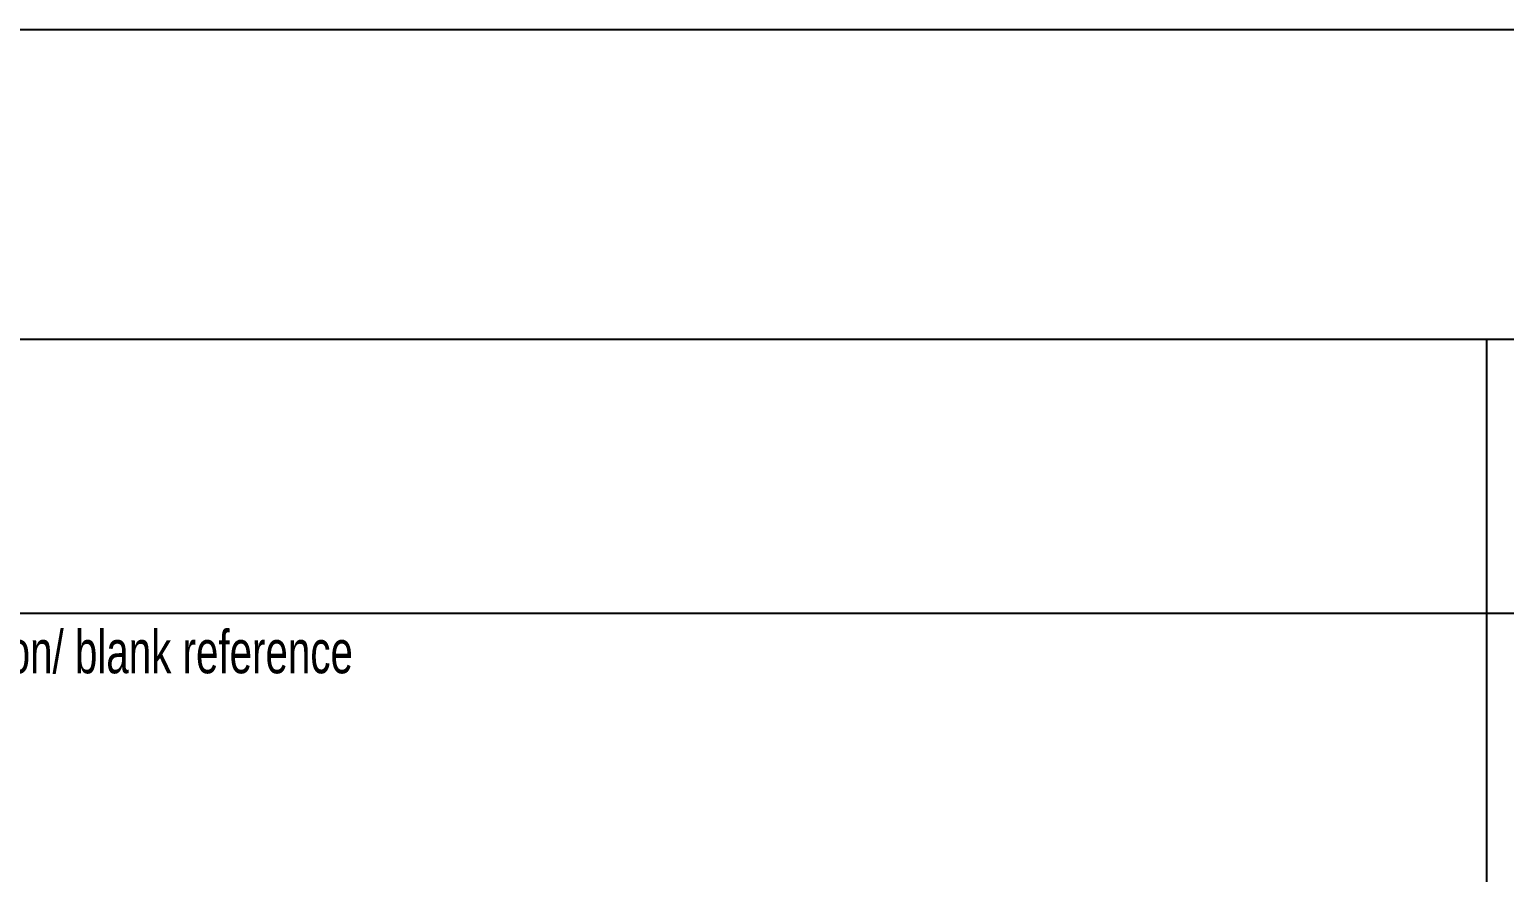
# Model space of a CAD drawing. Extents: x -9 to 415, y 5 to 292.
# Drawn here: x 244.8 to 296.1, y 35.3 to 64.6 of the extents above; entities that cross this region are included whole.
import ezdxf

# ---------------------------------------------------------------- set-up
doc = ezdxf.new("R2010")
doc.units = 0
doc.layers.get('0').update_dxf_attribs({"linetype": 'CONTINUOUS'})
doc.styles.add('SLDTEXTSTYLE2', font='TXT', dxfattribs={"width": 0.7})

msp = doc.modelspace()

# ---------------------------------------------------------------- linework, layer by layer
at = {"color": 7, "linetype": 'CONTINUOUS'}
for p, q in [((51.492, 64.603), (351.492, 64.603)), ((225.389, 53.819), (414.988, 53.819)), ((295.488, 32.13), (295.488, 53.819)), ((225.389, 44.282), (414.988, 44.282))]:
    msp.add_line(p, q, dxfattribs=at)

# ---------------------------------------------------------------- texts
at = {"color": 7, "linetype": 'CONTINUOUS', "insert": (226.199, 43.694), "char_height": 1.5, "attachment_point": 1, "style": 'SLDTEXTSTYLE2'}
msp.add_mtext('Material description, dimension/ blank reference', dxfattribs=at)

doc.saveas('drawing.dxf')
